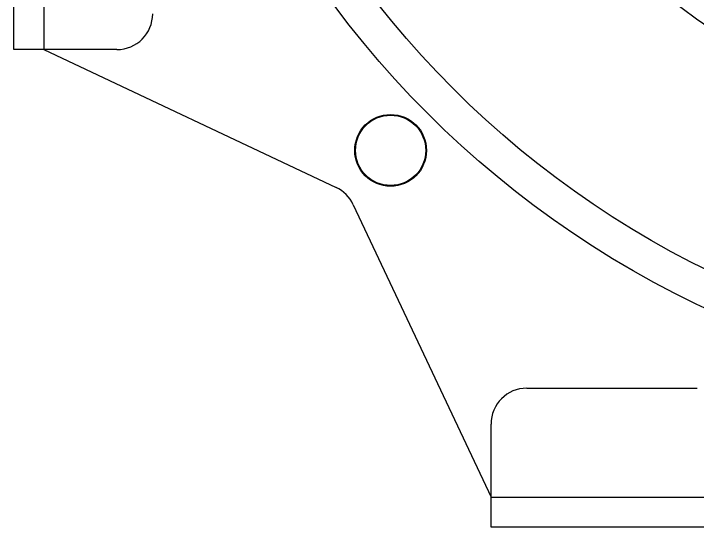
# Model space of a CAD drawing. Extents: x 16.7 to 113.1, y 4.5 to 84.5.
# Drawn here: x 50.092 to 52.476, y 32.042 to 33.831 of the extents above; entities that cross this region are included whole.
import ezdxf

# ---------------------------------------------------------------- set-up
doc = ezdxf.new("R2010")
doc.units = 0
doc.header["$MEASUREMENT"] = 0
doc.layers.add('OBJECT', color=7, linetype='CONTINUOUS')

msp = doc.modelspace()

# ---------------------------------------------------------------- linework, layer by layer
at = {"layer": 'OBJECT'}
for p, q in [((50.0917, 33.7065), (50.0917, 38.1065)), ((50.1966, 38.1065), (50.1966, 33.7065)), ((50.1966, 33.7065), (50.0917, 33.7065)), ((50.4516, 33.7065), (50.1966, 33.7065)), ((50.1966, 33.7065), (51.216, 33.2256)), ((51.2757, 33.1659), (51.7566, 32.1465)), ((51.8816, 32.5265), (52.4761, 32.5265)), ((51.7566, 32.1465), (51.7566, 32.4015)), ((51.7566, 32.0416), (51.7566, 32.1465)), ((51.7566, 32.1465), (56.1566, 32.1465)), ((56.1566, 32.0416), (51.7566, 32.0416))]:
    msp.add_line(p, q, dxfattribs=at)
for centre, radius in [((53.9566, 35.9065), 3.425), ((53.9597, 35.9065), 3.3032), ((53.9597, 35.9065), 2.5673), ((53.9597, 35.9065), 2.48), ((51.4064, 33.3552), 0.125), ((51.4064, 33.3552), 0.1225)]:
    msp.add_circle(centre, radius, dxfattribs=at)
for centre, radius, start, end in [((53.9597, 35.9065), 2.46, 90.4658, 269.5342), ((53.9597, 35.9065), 2.4599, 90.4658, 269.5342), ((50.4516, 33.8315), 0.125, 270, 0), ((51.1626, 33.1126), 0.125, 25.2532, 64.7468), ((51.8816, 32.4015), 0.125, 90, 180)]:
    msp.add_arc(centre, radius, start, end, dxfattribs=at)

doc.saveas('drawing.dxf')
